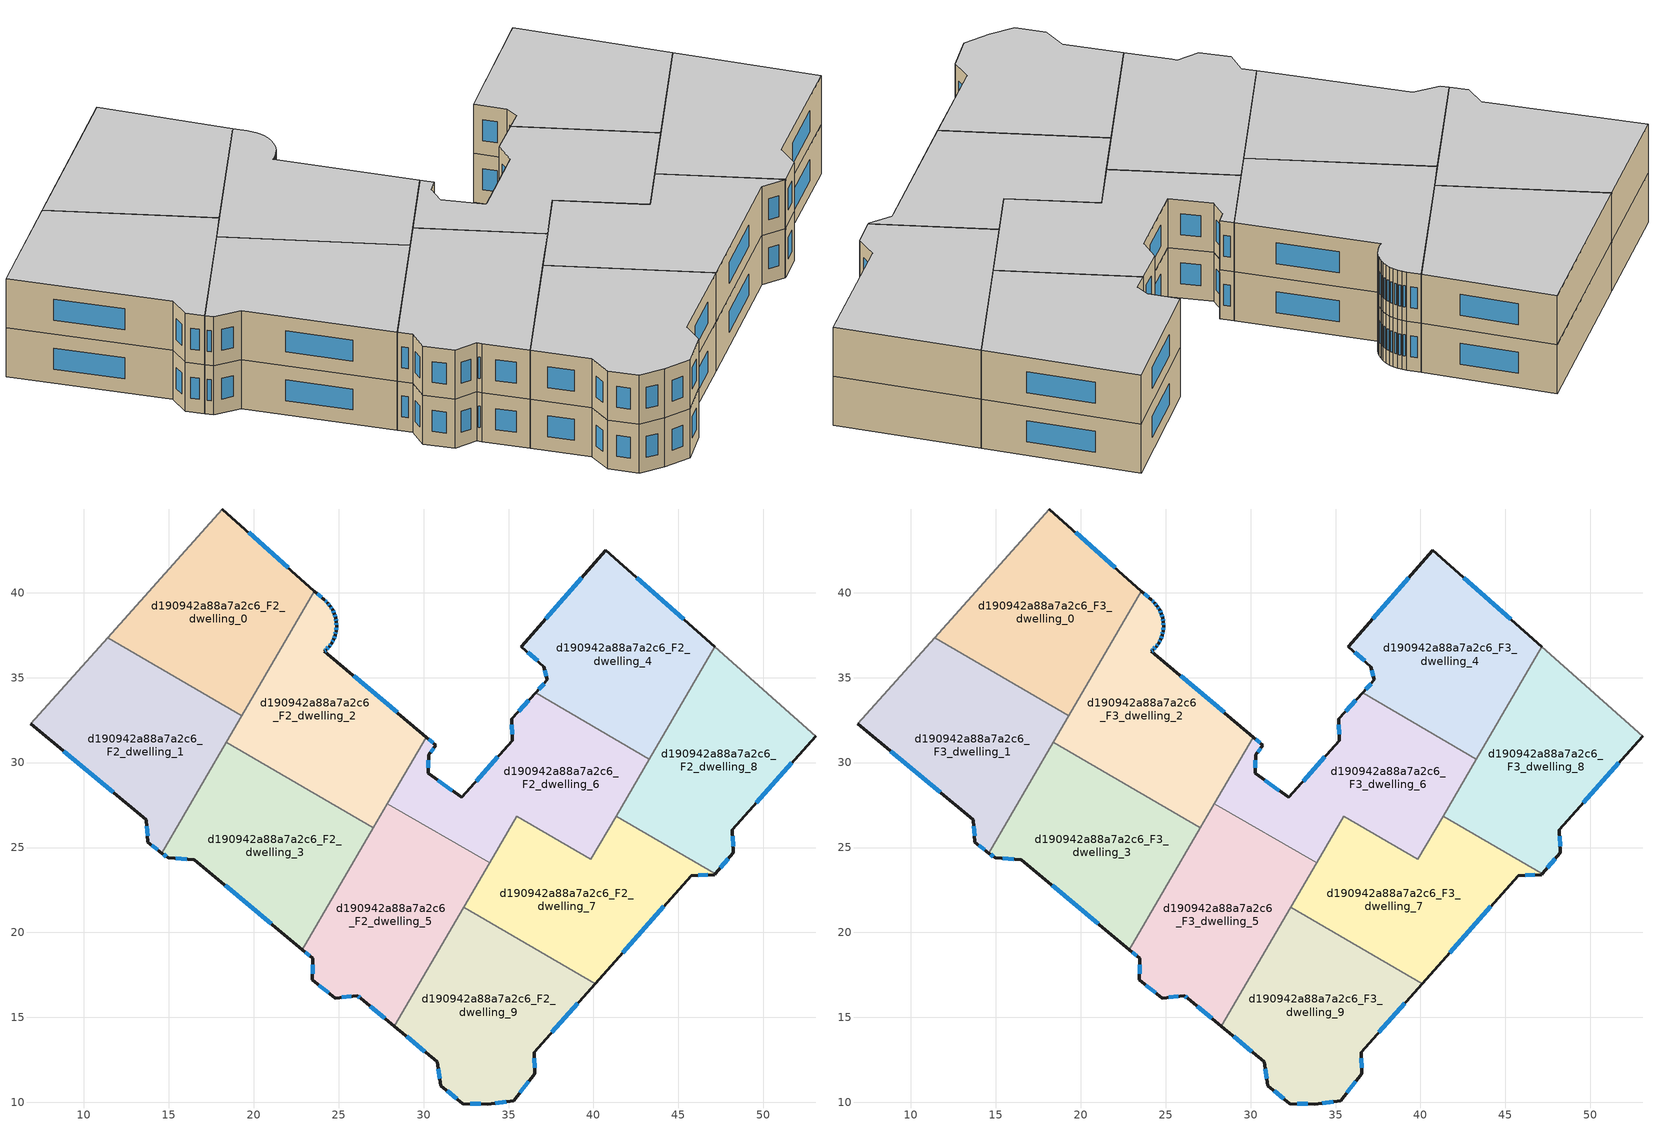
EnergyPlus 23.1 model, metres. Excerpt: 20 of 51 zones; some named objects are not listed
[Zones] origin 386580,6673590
d190942a88a7a2c6_F2_dwelling_0
 floor to d190942a88a7a2c6_F1_dwelling_0 (EU_floor_Construction): 23.57,40.1 19.29,32.75 11.39,37.34 18.14,44.93 z6
 wall outside (EU_wall_Construction): 23.57,40.1 18.14,44.93 z6:9
 wall to d190942a88a7a2c6_F2_dwelling_1 (EU_wall_Construction): 11.39,37.34 19.29,32.75 z6:9
 wall adiabatic (EU_wall_Construction): 18.14,44.93 11.39,37.34 z6:9
 wall to d190942a88a7a2c6_F2_dwelling_2 (EU_wall_Construction): 19.29,32.75 23.57,40.1 z6:9
 window (EU_Window_Construction): 22.02,41.48 19.69,43.55 z6.86:8.14
d190942a88a7a2c6_F2_dwelling_1
 floor to d190942a88a7a2c6_F1_dwelling_1 (EU_floor_Construction): 19.29,32.75 14.59,24.67 13.77,25.31 13.69,26.63 6.89,32.28 11.39,37.34 z6
 wall outside (EU_wall_Construction): 6.89,32.28 13.69,26.63 13.77,25.31 14.59,24.67 z6:9
 wall adiabatic (EU_wall_Construction): 11.39,37.34 6.89,32.28 z6:9
 wall to d190942a88a7a2c6_F2_dwelling_3 (EU_wall_Construction): 14.59,24.67 18.39,31.2 z6:9
 wall to d190942a88a7a2c6_F2_dwelling_2 (EU_wall_Construction): 18.39,31.2 19.29,32.75 z6:9
 window (EU_Window_Construction): 14.01,25.13 14.36,24.86 / 13.71,26.25 13.75,25.69 / 8.83,30.67 11.74,28.24 z6.86:8.14
d190942a88a7a2c6_F2_dwelling_2
 floor to d190942a88a7a2c6_F1_dwelling_2 (EU_floor_Construction): 24.82,38.51 24.86,38.26 24.87,38.07 24.87,38.01 24.85,37.75 24.79,37.5 24.7,37.27 24.58,37.04 24.43,36.83 24.26,36.64 24.17,36.56 30.15,31.5 27.04,26.17 18.39,31.2 23.57,40.1 24.16,39.58 24.34,39.41 24.51,39.21 24.64,38.99 24.75,38.76 z6
 wall outside (EU_wall_Construction): 30.15,31.5 24.17,36.56 24.26,36.64 24.43,36.83 24.58,37.04 24.7,37.27 24.79,37.5 24.85,37.75 24.87,38.01 24.87,38.07 24.86,38.26 24.82,38.51 24.75,38.76 24.64,38.99 24.51,39.21 24.34,39.41 24.16,39.58 23.57,40.1 z6:9
 wall to d190942a88a7a2c6_F2_dwelling_3 (EU_wall_Construction): 18.39,31.2 27.04,26.17 z6:9
 wall to d190942a88a7a2c6_F2_dwelling_6 (EU_wall_Construction): 27.87,27.59 30.15,31.5 z6:9
 wall to d190942a88a7a2c6_F2_dwelling_5 (EU_wall_Construction): 27.04,26.17 27.87,27.59 z6:9
 window (EU_Window_Construction): 23.99,39.73 23.74,39.95 / 24.29,39.45 24.21,39.53 / 24.46,39.27 24.39,39.35 / 24.6,39.05 24.54,39.15 / 24.72,38.83 24.67,38.93 / 24.8,38.58 24.77,38.69 / 24.85,38.34 24.83,38.44 / 24.87,38.13 24.87,38.21 / 24.86,37.83 24.87,37.94 / 24.81,37.58 24.83,37.68 / 24.73,37.33 24.77,37.44 / 24.62,37.1 24.67,37.2 / 24.48,36.89 24.54,36.98 / 24.31,36.7 24.38,36.78 / 24.19,36.59 24.23,36.62 / 28.44,32.95 25.88,35.12 z6.86:8.14
d190942a88a7a2c6_F2_dwelling_3
 floor to d190942a88a7a2c6_F1_dwelling_3 (EU_floor_Construction): 27.04,26.17 22.87,18.99 16.49,24.29 14.97,24.38 14.59,24.67 18.39,31.2 z6
 wall outside (EU_wall_Construction): 14.59,24.67 14.97,24.38 16.49,24.29 22.87,18.99 z6:9
 wall to d190942a88a7a2c6_F2_dwelling_5 (EU_wall_Construction): 22.87,18.99 27.04,26.17 z6:9
 window (EU_Window_Construction): 15.4,24.36 16.06,24.32 / 14.7,24.59 14.86,24.47 / 18.32,22.77 21.05,20.5 z6.86:8.14
d190942a88a7a2c6_F2_dwelling_4
 floor to d190942a88a7a2c6_F1_dwelling_4 (EU_floor_Construction): 47.14,36.82 43.29,30.21 36.59,34.11 37.29,34.87 37.09,35.65 35.76,36.83 40.73,42.51 z6
 wall outside (EU_wall_Construction): 47.14,36.82 40.73,42.51 35.76,36.83 37.09,35.65 37.29,34.87 36.59,34.11 z6:9
 wall to d190942a88a7a2c6_F2_dwelling_6 (EU_wall_Construction): 36.59,34.11 43.29,30.21 z6:9
 wall to d190942a88a7a2c6_F2_dwelling_8 (EU_wall_Construction): 43.29,30.21 47.14,36.82 z6:9
 window (EU_Window_Construction): 36.14,36.5 36.71,35.99 / 39.31,40.89 37.18,38.45 / 45.31,38.44 42.56,40.88 / 37.09,34.65 36.79,34.32 / 37.15,35.43 37.23,35.09 z6.86:8.14
d190942a88a7a2c6_F2_dwelling_5
 floor to d190942a88a7a2c6_F1_dwelling_5 (EU_floor_Construction): 33.88,24.09 28.29,14.48 26.31,16.12 26.11,16.29 24.81,16.14 23.46,17.2 23.48,18.47 22.87,18.99 27.87,27.59 z6
 wall outside (EU_wall_Construction): 22.87,18.99 23.48,18.47 23.46,17.2 24.81,16.14 26.11,16.29 26.31,16.12 28.29,14.48 z6:9
 wall to d190942a88a7a2c6_F2_dwelling_6 (EU_wall_Construction): 33.88,24.09 27.87,27.59 z6:9
 wall to d190942a88a7a2c6_F2_dwelling_9 (EU_wall_Construction): 28.29,14.48 32.37,21.49 z6:9
 wall to d190942a88a7a2c6_F2_dwelling_7 (EU_wall_Construction): 32.37,21.49 33.88,24.09 z6:9
 window (EU_Window_Construction): 26.16,16.24 26.25,16.17 / 25.18,16.18 25.74,16.25 / 23.84,16.9 24.42,16.44 / 23.48,18.11 23.46,17.56 / 23.04,18.84 23.31,18.62 / 26.87,15.65 27.72,14.95 z6.86:8.14
d190942a88a7a2c6_F2_dwelling_6
 floor to d190942a88a7a2c6_F1_dwelling_6 (EU_floor_Construction): 43.29,30.21 39.85,24.3 35.48,26.84 33.88,24.09 27.87,27.59 30.15,31.5 30.73,31.02 30.29,30.46 30.28,29.38 32.24,27.95 35.21,31.28 35.2,32.59 36.59,34.11 z6
 wall outside (EU_wall_Construction): 36.59,34.11 35.2,32.59 35.21,31.28 32.24,27.95 30.28,29.38 30.29,30.46 30.73,31.02 30.15,31.5 z6:9
 wall to d190942a88a7a2c6_F2_dwelling_7 (EU_wall_Construction): 33.88,24.09 35.48,26.84 39.85,24.3 41.33,26.84 z6:9
 wall to d190942a88a7a2c6_F2_dwelling_8 (EU_wall_Construction): 41.33,26.84 43.29,30.21 z6:9
 window (EU_Window_Construction): 35.2,32.22 35.21,31.66 / 36.19,33.67 35.6,33.03 / 30.56,31.16 30.32,31.37 / 30.41,30.62 30.6,30.86 / 30.28,29.69 30.29,30.15 / 31.68,28.35 30.84,28.97 / 34.36,30.33 33.09,28.9 z6.86:8.14
d190942a88a7a2c6_F2_dwelling_7
 floor to d190942a88a7a2c6_F1_dwelling_7 (EU_floor_Construction): 47.17,23.44 47.13,23.4 45.77,23.35 40.1,16.99 32.37,21.49 35.48,26.84 39.85,24.3 41.33,26.84 z6
 wall outside (EU_wall_Construction): 40.1,16.99 45.77,23.35 47.13,23.4 47.17,23.44 z6:9
 wall to d190942a88a7a2c6_F2_dwelling_8 (EU_wall_Construction): 47.17,23.44 41.33,26.84 z6:9
 wall to d190942a88a7a2c6_F2_dwelling_9 (EU_wall_Construction): 32.37,21.49 40.1,16.99 z6:9
 window (EU_Window_Construction): 46.16,23.36 46.74,23.38 / 41.72,18.81 44.15,21.53 z6.86:8.14
d190942a88a7a2c6_F2_dwelling_8
 floor to d190942a88a7a2c6_F1_dwelling_8 (EU_floor_Construction): 53.07,31.55 48.18,26.06 48.24,24.68 47.17,23.44 41.33,26.84 47.14,36.82 z6
 wall outside (EU_wall_Construction): 47.17,23.44 48.24,24.68 48.18,26.06 53.07,31.55 z6:9
 wall adiabatic (EU_wall_Construction): 53.07,31.55 47.14,36.82 z6:9
 window (EU_Window_Construction): 49.58,27.63 51.67,29.98 / 48.22,25.08 48.2,25.67 / 47.48,23.8 47.94,24.33 z6.86:8.14
d190942a88a7a2c6_F2_dwelling_9
 floor to d190942a88a7a2c6_F1_dwelling_9 (EU_floor_Construction): 40.1,16.99 36.51,12.96 36.55,11.68 35.32,10.1 33.78,9.9 32.31,9.91 31.02,10.97 30.79,12.39 28.29,14.48 32.37,21.49 z6
 wall outside (EU_wall_Construction): 28.29,14.48 30.79,12.39 31.02,10.97 32.31,9.91 33.78,9.9 35.32,10.1 36.55,11.68 36.51,12.96 40.1,16.99 z6:9
 window (EU_Window_Construction): 37.54,14.11 39.08,15.84 / 36.54,12.04 36.52,12.6 / 35.67,10.55 36.2,11.23 / 34.22,9.96 34.88,10.05 / 32.73,9.91 33.36,9.9 / 31.39,10.67 31.95,10.21 / 30.86,11.99 30.96,11.38 / 29,13.88 30.07,12.99 z6.86:8.14
d190942a88a7a2c6_F3_dwelling_0
 floor to d190942a88a7a2c6_F2_dwelling_0 (EU_floor_Construction): 23.57,40.1 19.29,32.75 11.39,37.34 18.14,44.93 z9
 wall outside (EU_wall_Construction): 23.57,40.1 18.14,44.93 z9:12
 wall to d190942a88a7a2c6_F3_dwelling_1 (EU_wall_Construction): 11.39,37.34 19.29,32.75 z9:12
 wall adiabatic (EU_wall_Construction): 18.14,44.93 11.39,37.34 z9:12
 wall to d190942a88a7a2c6_F3_dwelling_2 (EU_wall_Construction): 19.29,32.75 23.57,40.1 z9:12
 window (EU_Window_Construction): 22.02,41.48 19.69,43.55 z9.86:11.14
 ceiling to d190942a88a7a2c6_F4_dwelling_0 (EU_floor_Construction): 19.29,32.75 23.57,40.1 18.14,44.93 11.39,37.34 z12
d190942a88a7a2c6_F3_dwelling_1
 floor to d190942a88a7a2c6_F2_dwelling_1 (EU_floor_Construction): 19.29,32.75 14.59,24.67 13.77,25.31 13.69,26.63 6.89,32.28 11.39,37.34 z9
 wall outside (EU_wall_Construction): 6.89,32.28 13.69,26.63 13.77,25.31 14.59,24.67 z9:12
 wall adiabatic (EU_wall_Construction): 11.39,37.34 6.89,32.28 z9:12
 wall to d190942a88a7a2c6_F3_dwelling_3 (EU_wall_Construction): 14.59,24.67 18.39,31.2 z9:12
 wall to d190942a88a7a2c6_F3_dwelling_2 (EU_wall_Construction): 18.39,31.2 19.29,32.75 z9:12
 window (EU_Window_Construction): 14.01,25.13 14.36,24.86 / 13.71,26.25 13.75,25.69 / 8.83,30.67 11.74,28.24 z9.86:11.14
 ceiling to d190942a88a7a2c6_F4_dwelling_1 (EU_floor_Construction): 14.59,24.67 19.29,32.75 11.39,37.34 6.89,32.28 13.69,26.63 13.77,25.31 z12
d190942a88a7a2c6_F3_dwelling_2
 floor to d190942a88a7a2c6_F2_dwelling_2 (EU_floor_Construction): 24.82,38.51 24.86,38.26 24.87,38.07 24.87,38.01 24.85,37.75 24.79,37.5 24.7,37.27 24.58,37.04 24.43,36.83 24.26,36.64 24.17,36.56 30.15,31.5 27.04,26.17 18.39,31.2 23.57,40.1 24.16,39.58 24.34,39.41 24.51,39.21 24.64,38.99 24.75,38.76 z9
 wall outside (EU_wall_Construction): 30.15,31.5 24.17,36.56 24.26,36.64 24.43,36.83 24.58,37.04 24.7,37.27 24.79,37.5 24.85,37.75 24.87,38.01 24.87,38.07 24.86,38.26 24.82,38.51 24.75,38.76 24.64,38.99 24.51,39.21 24.34,39.41 24.16,39.58 23.57,40.1 z9:12
 wall to d190942a88a7a2c6_F3_dwelling_3 (EU_wall_Construction): 18.39,31.2 27.04,26.17 z9:12
 wall to d190942a88a7a2c6_F3_dwelling_6 (EU_wall_Construction): 27.87,27.59 30.15,31.5 z9:12
 wall to d190942a88a7a2c6_F3_dwelling_5 (EU_wall_Construction): 27.04,26.17 27.87,27.59 z9:12
 window (EU_Window_Construction): 23.99,39.73 23.74,39.95 / 24.29,39.45 24.21,39.53 / 24.46,39.27 24.39,39.35 / 24.6,39.05 24.54,39.15 / 24.72,38.83 24.67,38.93 / 24.8,38.58 24.77,38.69 / 24.85,38.34 24.83,38.44 / 24.87,38.13 24.87,38.21 / 24.86,37.83 24.87,37.94 / 24.81,37.58 24.83,37.68 / 24.73,37.33 24.77,37.44 / 24.62,37.1 24.67,37.2 / 24.48,36.89 24.54,36.98 / 24.31,36.7 24.38,36.78 / 24.19,36.59 24.23,36.62 / 28.44,32.95 25.88,35.12 z9.86:11.14
 ceiling to d190942a88a7a2c6_F4_dwelling_2 (EU_floor_Construction): 27.04,26.17 30.15,31.5 24.17,36.56 24.26,36.64 24.43,36.83 24.58,37.04 24.7,37.27 24.79,37.5 24.85,37.75 24.87,38.01 24.87,38.07 24.86,38.26 24.82,38.51 24.75,38.76 24.64,38.99 24.51,39.21 24.34,39.41 24.16,39.58 23.57,40.1 18.39,31.2 z12
d190942a88a7a2c6_F3_dwelling_3
 floor to d190942a88a7a2c6_F2_dwelling_3 (EU_floor_Construction): 27.04,26.17 22.87,18.99 16.49,24.29 14.97,24.38 14.59,24.67 18.39,31.2 z9
 wall outside (EU_wall_Construction): 14.59,24.67 14.97,24.38 16.49,24.29 22.87,18.99 z9:12
 wall to d190942a88a7a2c6_F3_dwelling_5 (EU_wall_Construction): 22.87,18.99 27.04,26.17 z9:12
 window (EU_Window_Construction): 15.4,24.36 16.06,24.32 / 14.7,24.59 14.86,24.47 / 18.32,22.77 21.05,20.5 z9.86:11.14
 ceiling to d190942a88a7a2c6_F4_dwelling_3 (EU_floor_Construction): 22.87,18.99 27.04,26.17 18.39,31.2 14.59,24.67 14.97,24.38 16.49,24.29 z12
d190942a88a7a2c6_F3_dwelling_4
 floor to d190942a88a7a2c6_F2_dwelling_4 (EU_floor_Construction): 47.14,36.82 43.29,30.21 36.59,34.11 37.29,34.87 37.09,35.65 35.76,36.83 40.73,42.51 z9
 wall outside (EU_wall_Construction): 47.14,36.82 40.73,42.51 35.76,36.83 37.09,35.65 37.29,34.87 36.59,34.11 z9:12
 wall to d190942a88a7a2c6_F3_dwelling_6 (EU_wall_Construction): 36.59,34.11 43.29,30.21 z9:12
 wall to d190942a88a7a2c6_F3_dwelling_8 (EU_wall_Construction): 43.29,30.21 47.14,36.82 z9:12
 window (EU_Window_Construction): 36.14,36.5 36.71,35.99 / 39.31,40.89 37.18,38.45 / 45.31,38.44 42.56,40.88 / 37.09,34.65 36.79,34.32 / 37.15,35.43 37.23,35.09 z9.86:11.14
 ceiling to d190942a88a7a2c6_F4_dwelling_4 (EU_floor_Construction): 43.29,30.21 47.14,36.82 40.73,42.51 35.76,36.83 37.09,35.65 37.29,34.87 36.59,34.11 z12
d190942a88a7a2c6_F3_dwelling_5
 floor to d190942a88a7a2c6_F2_dwelling_5 (EU_floor_Construction): 33.88,24.09 28.29,14.48 26.31,16.12 26.11,16.29 24.81,16.14 23.46,17.2 23.48,18.47 22.87,18.99 27.87,27.59 z9
 wall outside (EU_wall_Construction): 22.87,18.99 23.48,18.47 23.46,17.2 24.81,16.14 26.11,16.29 26.31,16.12 28.29,14.48 z9:12
 wall to d190942a88a7a2c6_F3_dwelling_6 (EU_wall_Construction): 33.88,24.09 27.87,27.59 z9:12
 wall to d190942a88a7a2c6_F3_dwelling_9 (EU_wall_Construction): 28.29,14.48 32.37,21.49 z9:12
 wall to d190942a88a7a2c6_F3_dwelling_7 (EU_wall_Construction): 32.37,21.49 33.88,24.09 z9:12
 window (EU_Window_Construction): 26.16,16.24 26.25,16.17 / 25.18,16.18 25.74,16.25 / 23.84,16.9 24.42,16.44 / 23.48,18.11 23.46,17.56 / 23.04,18.84 23.31,18.62 / 26.87,15.65 27.72,14.95 z9.86:11.14
 ceiling to d190942a88a7a2c6_F4_dwelling_5 (EU_floor_Construction): 28.29,14.48 33.88,24.09 27.87,27.59 22.87,18.99 23.48,18.47 23.46,17.2 24.81,16.14 26.11,16.29 26.31,16.12 z12
d190942a88a7a2c6_F3_dwelling_6
 floor to d190942a88a7a2c6_F2_dwelling_6 (EU_floor_Construction): 43.29,30.21 39.85,24.3 35.48,26.84 33.88,24.09 27.87,27.59 30.15,31.5 30.73,31.02 30.29,30.46 30.28,29.38 32.24,27.95 35.21,31.28 35.2,32.59 36.59,34.11 z9
 wall outside (EU_wall_Construction): 36.59,34.11 35.2,32.59 35.21,31.28 32.24,27.95 30.28,29.38 30.29,30.46 30.73,31.02 30.15,31.5 z9:12
 wall to d190942a88a7a2c6_F3_dwelling_7 (EU_wall_Construction): 33.88,24.09 35.48,26.84 39.85,24.3 41.33,26.84 z9:12
 wall to d190942a88a7a2c6_F3_dwelling_8 (EU_wall_Construction): 41.33,26.84 43.29,30.21 z9:12
 window (EU_Window_Construction): 35.2,32.22 35.21,31.66 / 36.19,33.67 35.6,33.03 / 30.56,31.16 30.32,31.37 / 30.41,30.62 30.6,30.86 / 30.28,29.69 30.29,30.15 / 31.68,28.35 30.84,28.97 / 34.36,30.33 33.09,28.9 z9.86:11.14
 ceiling to d190942a88a7a2c6_F4_dwelling_6 (EU_floor_Construction): 39.85,24.3 43.29,30.21 36.59,34.11 35.2,32.59 35.21,31.28 32.24,27.95 30.28,29.38 30.29,30.46 30.73,31.02 30.15,31.5 27.87,27.59 33.88,24.09 35.48,26.84 z12
d190942a88a7a2c6_F3_dwelling_7
 floor to d190942a88a7a2c6_F2_dwelling_7 (EU_floor_Construction): 47.17,23.44 47.13,23.4 45.77,23.35 40.1,16.99 32.37,21.49 35.48,26.84 39.85,24.3 41.33,26.84 z9
 wall outside (EU_wall_Construction): 40.1,16.99 45.77,23.35 47.13,23.4 47.17,23.44 z9:12
 wall to d190942a88a7a2c6_F3_dwelling_8 (EU_wall_Construction): 47.17,23.44 41.33,26.84 z9:12
 wall to d190942a88a7a2c6_F3_dwelling_9 (EU_wall_Construction): 32.37,21.49 40.1,16.99 z9:12
 window (EU_Window_Construction): 46.16,23.36 46.74,23.38 / 41.72,18.81 44.15,21.53 z9.86:11.14
 ceiling to d190942a88a7a2c6_F4_dwelling_7 (EU_floor_Construction): 47.13,23.4 47.17,23.44 41.33,26.84 39.85,24.3 35.48,26.84 32.37,21.49 40.1,16.99 45.77,23.35 z12
d190942a88a7a2c6_F3_dwelling_8
 floor to d190942a88a7a2c6_F2_dwelling_8 (EU_floor_Construction): 53.07,31.55 48.18,26.06 48.24,24.68 47.17,23.44 41.33,26.84 47.14,36.82 z9
 wall outside (EU_wall_Construction): 47.17,23.44 48.24,24.68 48.18,26.06 53.07,31.55 z9:12
 wall adiabatic (EU_wall_Construction): 53.07,31.55 47.14,36.82 z9:12
 window (EU_Window_Construction): 49.58,27.63 51.67,29.98 / 48.22,25.08 48.2,25.67 / 47.48,23.8 47.94,24.33 z9.86:11.14
 ceiling to d190942a88a7a2c6_F4_dwelling_8 (EU_floor_Construction): 48.24,24.68 48.18,26.06 53.07,31.55 47.14,36.82 41.33,26.84 47.17,23.44 z12
d190942a88a7a2c6_F3_dwelling_9
 floor to d190942a88a7a2c6_F2_dwelling_9 (EU_floor_Construction): 40.1,16.99 36.51,12.96 36.55,11.68 35.32,10.1 33.78,9.9 32.31,9.91 31.02,10.97 30.79,12.39 28.29,14.48 32.37,21.49 z9
 wall outside (EU_wall_Construction): 28.29,14.48 30.79,12.39 31.02,10.97 32.31,9.91 33.78,9.9 35.32,10.1 36.55,11.68 36.51,12.96 40.1,16.99 z9:12
 window (EU_Window_Construction): 37.54,14.11 39.08,15.84 / 36.54,12.04 36.52,12.6 / 35.67,10.55 36.2,11.23 / 34.22,9.96 34.88,10.05 / 32.73,9.91 33.36,9.9 / 31.39,10.67 31.95,10.21 / 30.86,11.99 30.96,11.38 / 29,13.88 30.07,12.99 z9.86:11.14
 ceiling to d190942a88a7a2c6_F4_dwelling_9 (EU_floor_Construction): 36.55,11.68 36.51,12.96 40.1,16.99 32.37,21.49 28.29,14.48 30.79,12.39 31.02,10.97 32.31,9.91 33.78,9.9 35.32,10.1 z12
[Building]
EU S2 Campaign: North Axis=0; Terrain=City; Solar Distribution=FullExterior
[Site:Location]
Helsinki-Vantaa.AP: Latitude=60.317; Longitude=24.963; Time Zone=2; Elevation=54.6
[SizingPeriod:WeatherFileDays]
AnnualSizingPeriod: Begin Month=1; Begin Day of Month=1; End Month=12; End Day of Month=31; Day of Week for Start Day=Monday; Use Weather File Daylight Saving Period=No; Use Weather File Rain and Snow Indicators=No
[MATERIAL]
EU_InternalMass_Material: Roughness=MediumRough; Thickness=0.1; Conductivity=1; Density=1800; Specific Heat=900; Thermal Absorptance=0.9; Solar Absorptance=0.7; Visible Absorptance=0.7
[MATERIAL:NOMASS] Roughness=MediumRough; Thermal Absorptance=0.9; Solar Absorptance=0.7; Visible Absorptance=0.7
Name | Thermal Resistance
EU_wall_NoMass | 1.10183
EU_floor_NoMass | 1.70606
[WINDOWMATERIAL:SIMPLEGLAZINGSYSTEM]
EU_Window_SimpleGlazing: UFactor=3.11035; Solar Heat Gain Coefficient=0.8; Visible Transmittance=0.8
[CONSTRUCTION]
EU_wall_Construction: EU_wall_NoMass
EU_floor_Construction: EU_floor_NoMass
EU_Window_Construction: EU_Window_SimpleGlazing
EU_InternalMass_Construction: EU_InternalMass_Material
[ZONE] Type=1; Multiplier=1; Ceiling Height=autocalculate; Floor Area=autocalculate; Part of Total Floor Area=Yes
Name | Volume
d190942a88a7a2c6_F2_dwelling_0; d190942a88a7a2c6_F3_dwelling_0 | 227.279
d190942a88a7a2c6_F2_dwelling_1; d190942a88a7a2c6_F3_dwelling_1; d190942a88a7a2c6_F2_dwelling_2; d190942a88a7a2c6_F3_dwelling_2 | 227.269
d190942a88a7a2c6_F2_dwelling_3; d190942a88a7a2c6_F3_dwelling_3 | 227.28
d190942a88a7a2c6_F2_dwelling_4; d190942a88a7a2c6_F3_dwelling_4 | 227.283
d190942a88a7a2c6_F2_dwelling_5; d190942a88a7a2c6_F3_dwelling_5 | 227.29
d190942a88a7a2c6_F2_dwelling_6; d190942a88a7a2c6_F3_dwelling_6; d190942a88a7a2c6_F2_dwelling_8; d190942a88a7a2c6_F3_dwelling_8 | 227.284
d190942a88a7a2c6_F2_dwelling_7; d190942a88a7a2c6_F3_dwelling_7 | 227.254
d190942a88a7a2c6_F2_dwelling_9; d190942a88a7a2c6_F3_dwelling_9 | 227.267
[INTERNALMASS] Construction=EU_InternalMass_Construction
Name | Zone or ZoneList | Surface Area
d190942a88a7a2c6_F2_dwelling_0_EU_InternalMass | d190942a88a7a2c6_F2_dwelling_0 | 75.7588
d190942a88a7a2c6_F2_dwelling_1_EU_InternalMass | d190942a88a7a2c6_F2_dwelling_1 | 75.7554
d190942a88a7a2c6_F2_dwelling_2_EU_InternalMass | d190942a88a7a2c6_F2_dwelling_2 | 75.7551
d190942a88a7a2c6_F2_dwelling_3_EU_InternalMass | d190942a88a7a2c6_F2_dwelling_3 | 75.7593
d190942a88a7a2c6_F2_dwelling_4_EU_InternalMass | d190942a88a7a2c6_F2_dwelling_4 | 75.7609
d190942a88a7a2c6_F2_dwelling_5_EU_InternalMass | d190942a88a7a2c6_F2_dwelling_5 | 75.7632
d190942a88a7a2c6_F2_dwelling_6_EU_InternalMass | d190942a88a7a2c6_F2_dwelling_6 | 75.76
d190942a88a7a2c6_F2_dwelling_7_EU_InternalMass | d190942a88a7a2c6_F2_dwelling_7 | 75.7513
d190942a88a7a2c6_F2_dwelling_8_EU_InternalMass | d190942a88a7a2c6_F2_dwelling_8 | 75.76
d190942a88a7a2c6_F2_dwelling_9_EU_InternalMass | d190942a88a7a2c6_F2_dwelling_9 | 75.7567
d190942a88a7a2c6_F3_dwelling_0_EU_InternalMass | d190942a88a7a2c6_F3_dwelling_0 | 75.7588
d190942a88a7a2c6_F3_dwelling_1_EU_InternalMass | d190942a88a7a2c6_F3_dwelling_1 | 75.7554
d190942a88a7a2c6_F3_dwelling_2_EU_InternalMass | d190942a88a7a2c6_F3_dwelling_2 | 75.7551
d190942a88a7a2c6_F3_dwelling_3_EU_InternalMass | d190942a88a7a2c6_F3_dwelling_3 | 75.7593
d190942a88a7a2c6_F3_dwelling_4_EU_InternalMass | d190942a88a7a2c6_F3_dwelling_4 | 75.7609
d190942a88a7a2c6_F3_dwelling_5_EU_InternalMass | d190942a88a7a2c6_F3_dwelling_5 | 75.7632
d190942a88a7a2c6_F3_dwelling_6_EU_InternalMass | d190942a88a7a2c6_F3_dwelling_6 | 75.76
d190942a88a7a2c6_F3_dwelling_7_EU_InternalMass | d190942a88a7a2c6_F3_dwelling_7 | 75.7513
d190942a88a7a2c6_F3_dwelling_8_EU_InternalMass | d190942a88a7a2c6_F3_dwelling_8 | 75.76
d190942a88a7a2c6_F3_dwelling_9_EU_InternalMass | d190942a88a7a2c6_F3_dwelling_9 | 75.7567
[OTHEREQUIPMENT] Fuel Type=Electricity; Design Level Calculation Method=Watts/Area; Power per Zone Floor Area=1; Fraction Latent=0; Fraction Radiant=0; Fraction Lost=0; Carbon Dioxide Generation Rate=0; EndUse Subcategory=EU_Step8_InternalGains
Name | Zone or ZoneList or Space or SpaceList | Schedule
EU_Step8_InternalGain_d190942a88a7a2c6_F2_dwelling_0_f000 | d190942a88a7a2c6_F2_dwelling_0 | EU_Step8_GainSchedule_d190942a88a7a2c6_F2_dwelling_0_f000
EU_Step8_InternalGain_d190942a88a7a2c6_F2_dwelling_1_f000 | d190942a88a7a2c6_F2_dwelling_1 | EU_Step8_GainSchedule_d190942a88a7a2c6_F2_dwelling_1_f000
EU_Step8_InternalGain_d190942a88a7a2c6_F2_dwelling_2_f000 | d190942a88a7a2c6_F2_dwelling_2 | EU_Step8_GainSchedule_d190942a88a7a2c6_F2_dwelling_2_f000
EU_Step8_InternalGain_d190942a88a7a2c6_F2_dwelling_3_f000 | d190942a88a7a2c6_F2_dwelling_3 | EU_Step8_GainSchedule_d190942a88a7a2c6_F2_dwelling_3_f000
EU_Step8_InternalGain_d190942a88a7a2c6_F2_dwelling_4_f000 | d190942a88a7a2c6_F2_dwelling_4 | EU_Step8_GainSchedule_d190942a88a7a2c6_F2_dwelling_4_f000
EU_Step8_InternalGain_d190942a88a7a2c6_F2_dwelling_5_f000 | d190942a88a7a2c6_F2_dwelling_5 | EU_Step8_GainSchedule_d190942a88a7a2c6_F2_dwelling_5_f000
EU_Step8_InternalGain_d190942a88a7a2c6_F2_dwelling_6_f000 | d190942a88a7a2c6_F2_dwelling_6 | EU_Step8_GainSchedule_d190942a88a7a2c6_F2_dwelling_6_f000
EU_Step8_InternalGain_d190942a88a7a2c6_F2_dwelling_7_f000 | d190942a88a7a2c6_F2_dwelling_7 | EU_Step8_GainSchedule_d190942a88a7a2c6_F2_dwelling_7_f000
EU_Step8_InternalGain_d190942a88a7a2c6_F2_dwelling_8_f000 | d190942a88a7a2c6_F2_dwelling_8 | EU_Step8_GainSchedule_d190942a88a7a2c6_F2_dwelling_8_f000
EU_Step8_InternalGain_d190942a88a7a2c6_F2_dwelling_9_f000 | d190942a88a7a2c6_F2_dwelling_9 | EU_Step8_GainSchedule_d190942a88a7a2c6_F2_dwelling_9_f000
EU_Step8_InternalGain_d190942a88a7a2c6_F3_dwelling_0_f000 | d190942a88a7a2c6_F3_dwelling_0 | EU_Step8_GainSchedule_d190942a88a7a2c6_F3_dwelling_0_f000
EU_Step8_InternalGain_d190942a88a7a2c6_F3_dwelling_1_f000 | d190942a88a7a2c6_F3_dwelling_1 | EU_Step8_GainSchedule_d190942a88a7a2c6_F3_dwelling_1_f000
EU_Step8_InternalGain_d190942a88a7a2c6_F3_dwelling_2_f000 | d190942a88a7a2c6_F3_dwelling_2 | EU_Step8_GainSchedule_d190942a88a7a2c6_F3_dwelling_2_f000
EU_Step8_InternalGain_d190942a88a7a2c6_F3_dwelling_3_f000 | d190942a88a7a2c6_F3_dwelling_3 | EU_Step8_GainSchedule_d190942a88a7a2c6_F3_dwelling_3_f000
EU_Step8_InternalGain_d190942a88a7a2c6_F3_dwelling_4_f000 | d190942a88a7a2c6_F3_dwelling_4 | EU_Step8_GainSchedule_d190942a88a7a2c6_F3_dwelling_4_f000
EU_Step8_InternalGain_d190942a88a7a2c6_F3_dwelling_5_f000 | d190942a88a7a2c6_F3_dwelling_5 | EU_Step8_GainSchedule_d190942a88a7a2c6_F3_dwelling_5_f000
EU_Step8_InternalGain_d190942a88a7a2c6_F3_dwelling_6_f000 | d190942a88a7a2c6_F3_dwelling_6 | EU_Step8_GainSchedule_d190942a88a7a2c6_F3_dwelling_6_f000
EU_Step8_InternalGain_d190942a88a7a2c6_F3_dwelling_7_f000 | d190942a88a7a2c6_F3_dwelling_7 | EU_Step8_GainSchedule_d190942a88a7a2c6_F3_dwelling_7_f000
EU_Step8_InternalGain_d190942a88a7a2c6_F3_dwelling_8_f000 | d190942a88a7a2c6_F3_dwelling_8 | EU_Step8_GainSchedule_d190942a88a7a2c6_F3_dwelling_8_f000
EU_Step8_InternalGain_d190942a88a7a2c6_F3_dwelling_9_f000 | d190942a88a7a2c6_F3_dwelling_9 | EU_Step8_GainSchedule_d190942a88a7a2c6_F3_dwelling_9_f000
[ZONEVENTILATION:DESIGNFLOWRATE] Schedule=EU_AlwaysOn; Design Flow Rate Calculation Method=AirChanges/Hour; Air Changes per Hour=0.756316; Ventilation Type=Natural; Fan Pressure Rise=0; Fan Total Efficiency=1; Constant Term Coefficient=1; Temperature Term Coefficient=0; Velocity Term Coefficient=0; Velocity Squared Term Coefficient=0; Minimum Indoor Temperature=-100; Maximum Indoor Temperature=100; Delta Temperature=-100; Minimum Outdoor Temperature=-100; Maximum Outdoor Temperature=100; Maximum Wind Speed=40
Name | Zone or ZoneList or Space or SpaceList
EU_ConstantAir_d190942a88a7a2c6_F2_dwelling_0 | d190942a88a7a2c6_F2_dwelling_0
EU_ConstantAir_d190942a88a7a2c6_F2_dwelling_1 | d190942a88a7a2c6_F2_dwelling_1
EU_ConstantAir_d190942a88a7a2c6_F2_dwelling_2 | d190942a88a7a2c6_F2_dwelling_2
EU_ConstantAir_d190942a88a7a2c6_F2_dwelling_3 | d190942a88a7a2c6_F2_dwelling_3
EU_ConstantAir_d190942a88a7a2c6_F2_dwelling_4 | d190942a88a7a2c6_F2_dwelling_4
EU_ConstantAir_d190942a88a7a2c6_F2_dwelling_5 | d190942a88a7a2c6_F2_dwelling_5
EU_ConstantAir_d190942a88a7a2c6_F2_dwelling_6 | d190942a88a7a2c6_F2_dwelling_6
EU_ConstantAir_d190942a88a7a2c6_F2_dwelling_7 | d190942a88a7a2c6_F2_dwelling_7
EU_ConstantAir_d190942a88a7a2c6_F2_dwelling_8 | d190942a88a7a2c6_F2_dwelling_8
EU_ConstantAir_d190942a88a7a2c6_F2_dwelling_9 | d190942a88a7a2c6_F2_dwelling_9
EU_ConstantAir_d190942a88a7a2c6_F3_dwelling_0 | d190942a88a7a2c6_F3_dwelling_0
EU_ConstantAir_d190942a88a7a2c6_F3_dwelling_1 | d190942a88a7a2c6_F3_dwelling_1
EU_ConstantAir_d190942a88a7a2c6_F3_dwelling_2 | d190942a88a7a2c6_F3_dwelling_2
EU_ConstantAir_d190942a88a7a2c6_F3_dwelling_3 | d190942a88a7a2c6_F3_dwelling_3
EU_ConstantAir_d190942a88a7a2c6_F3_dwelling_4 | d190942a88a7a2c6_F3_dwelling_4
EU_ConstantAir_d190942a88a7a2c6_F3_dwelling_5 | d190942a88a7a2c6_F3_dwelling_5
EU_ConstantAir_d190942a88a7a2c6_F3_dwelling_6 | d190942a88a7a2c6_F3_dwelling_6
EU_ConstantAir_d190942a88a7a2c6_F3_dwelling_7 | d190942a88a7a2c6_F3_dwelling_7
EU_ConstantAir_d190942a88a7a2c6_F3_dwelling_8 | d190942a88a7a2c6_F3_dwelling_8
EU_ConstantAir_d190942a88a7a2c6_F3_dwelling_9 | d190942a88a7a2c6_F3_dwelling_9
[HVACTEMPLATE:ZONE:IDEALLOADSAIRSYSTEM] System Availability Schedule=EU_AlwaysOn; Maximum Heating Supply Air Temperature=50; Minimum Cooling Supply Air Temperature=13; Maximum Heating Supply Air Humidity Ratio=0.0156; Minimum Cooling Supply Air Humidity Ratio=0.0077; Heating Limit=NoLimit; Cooling Limit=NoLimit; Heating Availability Schedule=EU_AlwaysOn; Cooling Availability Schedule=EU_CoolingOff; Dehumidification Control Type=ConstantSensibleHeatRatio; Cooling Sensible Heat Ratio=0.7; Dehumidification Setpoint=60; Humidification Control Type=None; Humidification Setpoint=30; Outdoor Air Method=None; Outdoor Air Flow Rate per Person=0.00944; Outdoor Air Flow Rate per Zone Floor Area=0; Outdoor Air Flow Rate per Zone=0; Demand Controlled Ventilation Type=None; Outdoor Air Economizer Type=NoEconomizer; Heat Recovery Type=None; Sensible Heat Recovery Effectiveness=0.7; Latent Heat Recovery Effectiveness=0.65
Name | Template Thermostat
d190942a88a7a2c6_F2_dwelling_0 | EU_HeatOnly_d190942a88a7a2c6_F2_dwelling_0
d190942a88a7a2c6_F2_dwelling_1 | EU_HeatOnly_d190942a88a7a2c6_F2_dwelling_1
d190942a88a7a2c6_F2_dwelling_2 | EU_HeatOnly_d190942a88a7a2c6_F2_dwelling_2
d190942a88a7a2c6_F2_dwelling_3 | EU_HeatOnly_d190942a88a7a2c6_F2_dwelling_3
d190942a88a7a2c6_F2_dwelling_4 | EU_HeatOnly_d190942a88a7a2c6_F2_dwelling_4
d190942a88a7a2c6_F2_dwelling_5 | EU_HeatOnly_d190942a88a7a2c6_F2_dwelling_5
d190942a88a7a2c6_F2_dwelling_6 | EU_HeatOnly_d190942a88a7a2c6_F2_dwelling_6
d190942a88a7a2c6_F2_dwelling_7 | EU_HeatOnly_d190942a88a7a2c6_F2_dwelling_7
d190942a88a7a2c6_F2_dwelling_8 | EU_HeatOnly_d190942a88a7a2c6_F2_dwelling_8
d190942a88a7a2c6_F2_dwelling_9 | EU_HeatOnly_d190942a88a7a2c6_F2_dwelling_9
d190942a88a7a2c6_F3_dwelling_0 | EU_HeatOnly_d190942a88a7a2c6_F3_dwelling_0
d190942a88a7a2c6_F3_dwelling_1 | EU_HeatOnly_d190942a88a7a2c6_F3_dwelling_1
d190942a88a7a2c6_F3_dwelling_2 | EU_HeatOnly_d190942a88a7a2c6_F3_dwelling_2
d190942a88a7a2c6_F3_dwelling_3 | EU_HeatOnly_d190942a88a7a2c6_F3_dwelling_3
d190942a88a7a2c6_F3_dwelling_4 | EU_HeatOnly_d190942a88a7a2c6_F3_dwelling_4
d190942a88a7a2c6_F3_dwelling_5 | EU_HeatOnly_d190942a88a7a2c6_F3_dwelling_5
d190942a88a7a2c6_F3_dwelling_6 | EU_HeatOnly_d190942a88a7a2c6_F3_dwelling_6
d190942a88a7a2c6_F3_dwelling_7 | EU_HeatOnly_d190942a88a7a2c6_F3_dwelling_7
d190942a88a7a2c6_F3_dwelling_8 | EU_HeatOnly_d190942a88a7a2c6_F3_dwelling_8
d190942a88a7a2c6_F3_dwelling_9 | EU_HeatOnly_d190942a88a7a2c6_F3_dwelling_9
[SIZING:ZONE] Zone Cooling Design Supply Air Temperature Input Method=SupplyAirTemperature; Zone Cooling Design Supply Air Temperature=13; Zone Heating Design Supply Air Temperature Input Method=SupplyAirTemperature; Zone Heating Design Supply Air Temperature=50; Zone Cooling Design Supply Air Humidity Ratio=0.008; Zone Heating Design Supply Air Humidity Ratio=0.008; Cooling Design Air Flow Method=DesignDay; Cooling Design Air Flow Rate=0; Cooling Minimum Air Flow per Zone Floor Area=0.000762; Cooling Minimum Air Flow=0; Cooling Minimum Air Flow Fraction=0.2; Heating Design Air Flow Method=DesignDay; Heating Design Air Flow Rate=0; Heating Maximum Air Flow per Zone Floor Area=0.002032; Heating Maximum Air Flow=0.141576; Heating Maximum Air Flow Fraction=0.3; Account for Dedicated Outdoor Air System=No; Dedicated Outdoor Air System Control Strategy=NeutralSupplyAir; Dedicated Outdoor Air Low Setpoint Temperature for Design=autosize; Dedicated Outdoor Air High Setpoint Temperature for Design=autosize; Zone Load Sizing Method=Sensible Load Only No Latent Load; Zone Latent Cooling Design Supply Air Humidity Ratio Input Method=HumidityRatioDifference; Zone Cooling Design Supply Air Humidity Ratio Difference=0.005; Zone Latent Heating Design Supply Air Humidity Ratio Input Method=HumidityRatioDifference; Zone Humidification Design Supply Air Humidity Ratio Difference=0.005
d190942a88a7a2c6_F2_dwelling_0; d190942a88a7a2c6_F2_dwelling_1; d190942a88a7a2c6_F2_dwelling_2; d190942a88a7a2c6_F2_dwelling_3; d190942a88a7a2c6_F2_dwelling_4; d190942a88a7a2c6_F2_dwelling_5; d190942a88a7a2c6_F2_dwelling_6; d190942a88a7a2c6_F2_dwelling_7; d190942a88a7a2c6_F2_dwelling_8; d190942a88a7a2c6_F2_dwelling_9; d190942a88a7a2c6_F3_dwelling_0; d190942a88a7a2c6_F3_dwelling_1; d190942a88a7a2c6_F3_dwelling_2; d190942a88a7a2c6_F3_dwelling_3; d190942a88a7a2c6_F3_dwelling_4; d190942a88a7a2c6_F3_dwelling_5; d190942a88a7a2c6_F3_dwelling_6; d190942a88a7a2c6_F3_dwelling_7; d190942a88a7a2c6_F3_dwelling_8; d190942a88a7a2c6_F3_dwelling_9
[SCHEDULE:CONSTANT]
Name | Hourly Value
EU_AlwaysOn | 1
EU_CoolingOff | 0
[SCHEDULE:FILE] Column Number=1; Rows to Skip at Top=0; Number of Hours of Data=8760; Column Separator=Comma; Interpolate to Timestep=No; Minutes per Item=60; Adjust Schedule for Daylight Savings=Yes
Name | File
EU_Step8_GainSchedule_d190942a88a7a2c6_F2_dwelling_0_f000 | ../../schedules/d190942a88a7a2c6/d190942a88a7a2c6_F2_dwelling_0_f000_gain.csv
EU_Step8_GainSchedule_d190942a88a7a2c6_F2_dwelling_1_f000 | ../../schedules/d190942a88a7a2c6/d190942a88a7a2c6_F2_dwelling_1_f000_gain.csv
EU_Step8_GainSchedule_d190942a88a7a2c6_F2_dwelling_2_f000 | ../../schedules/d190942a88a7a2c6/d190942a88a7a2c6_F2_dwelling_2_f000_gain.csv
EU_Step8_GainSchedule_d190942a88a7a2c6_F2_dwelling_3_f000 | ../../schedules/d190942a88a7a2c6/d190942a88a7a2c6_F2_dwelling_3_f000_gain.csv
EU_Step8_GainSchedule_d190942a88a7a2c6_F2_dwelling_4_f000 | ../../schedules/d190942a88a7a2c6/d190942a88a7a2c6_F2_dwelling_4_f000_gain.csv
EU_Step8_GainSchedule_d190942a88a7a2c6_F2_dwelling_5_f000 | ../../schedules/d190942a88a7a2c6/d190942a88a7a2c6_F2_dwelling_5_f000_gain.csv
EU_Step8_GainSchedule_d190942a88a7a2c6_F2_dwelling_6_f000 | ../../schedules/d190942a88a7a2c6/d190942a88a7a2c6_F2_dwelling_6_f000_gain.csv
EU_Step8_GainSchedule_d190942a88a7a2c6_F2_dwelling_7_f000 | ../../schedules/d190942a88a7a2c6/d190942a88a7a2c6_F2_dwelling_7_f000_gain.csv
EU_Step8_GainSchedule_d190942a88a7a2c6_F2_dwelling_8_f000 | ../../schedules/d190942a88a7a2c6/d190942a88a7a2c6_F2_dwelling_8_f000_gain.csv
EU_Step8_GainSchedule_d190942a88a7a2c6_F2_dwelling_9_f000 | ../../schedules/d190942a88a7a2c6/d190942a88a7a2c6_F2_dwelling_9_f000_gain.csv
EU_Step8_GainSchedule_d190942a88a7a2c6_F3_dwelling_0_f000 | ../../schedules/d190942a88a7a2c6/d190942a88a7a2c6_F3_dwelling_0_f000_gain.csv
EU_Step8_GainSchedule_d190942a88a7a2c6_F3_dwelling_1_f000 | ../../schedules/d190942a88a7a2c6/d190942a88a7a2c6_F3_dwelling_1_f000_gain.csv
EU_Step8_GainSchedule_d190942a88a7a2c6_F3_dwelling_2_f000 | ../../schedules/d190942a88a7a2c6/d190942a88a7a2c6_F3_dwelling_2_f000_gain.csv
EU_Step8_GainSchedule_d190942a88a7a2c6_F3_dwelling_3_f000 | ../../schedules/d190942a88a7a2c6/d190942a88a7a2c6_F3_dwelling_3_f000_gain.csv
EU_Step8_GainSchedule_d190942a88a7a2c6_F3_dwelling_4_f000 | ../../schedules/d190942a88a7a2c6/d190942a88a7a2c6_F3_dwelling_4_f000_gain.csv
EU_Step8_GainSchedule_d190942a88a7a2c6_F3_dwelling_5_f000 | ../../schedules/d190942a88a7a2c6/d190942a88a7a2c6_F3_dwelling_5_f000_gain.csv
EU_Step8_GainSchedule_d190942a88a7a2c6_F3_dwelling_6_f000 | ../../schedules/d190942a88a7a2c6/d190942a88a7a2c6_F3_dwelling_6_f000_gain.csv
EU_Step8_GainSchedule_d190942a88a7a2c6_F3_dwelling_7_f000 | ../../schedules/d190942a88a7a2c6/d190942a88a7a2c6_F3_dwelling_7_f000_gain.csv
EU_Step8_GainSchedule_d190942a88a7a2c6_F3_dwelling_8_f000 | ../../schedules/d190942a88a7a2c6/d190942a88a7a2c6_F3_dwelling_8_f000_gain.csv
EU_Step8_GainSchedule_d190942a88a7a2c6_F3_dwelling_9_f000 | ../../schedules/d190942a88a7a2c6/d190942a88a7a2c6_F3_dwelling_9_f000_gain.csv
